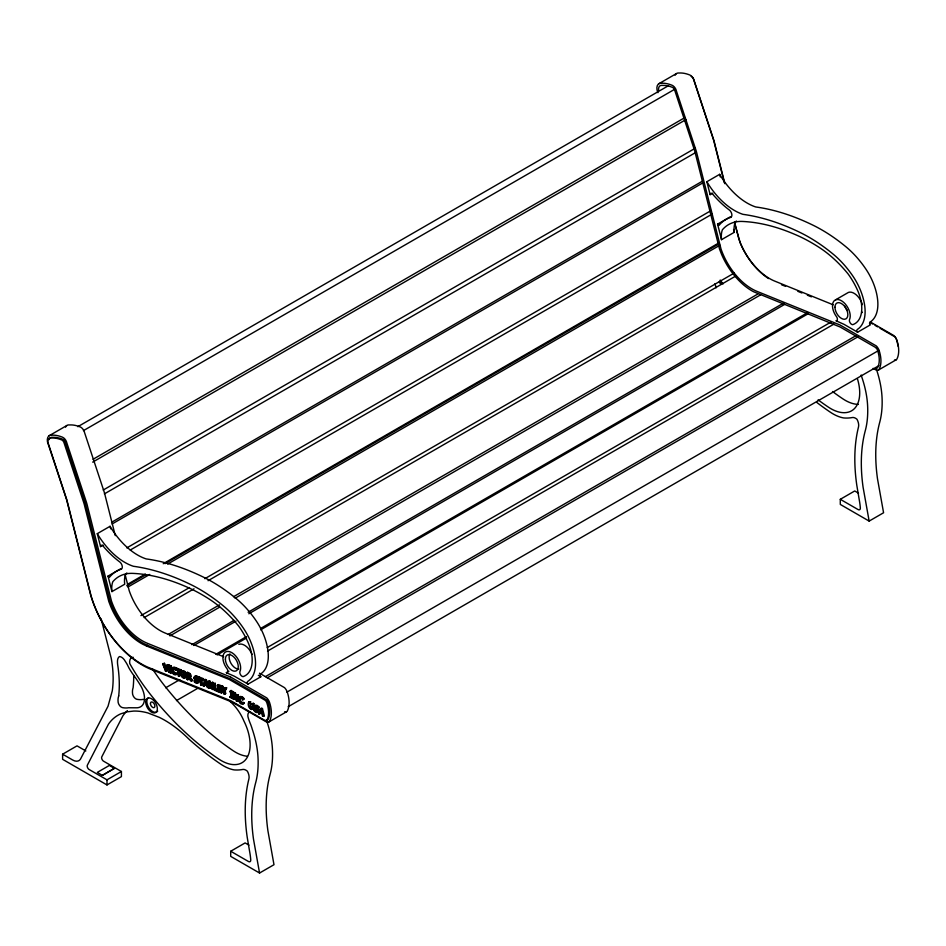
<?xml version="1.0" encoding="UTF-8"?>
<svg xmlns="http://www.w3.org/2000/svg" width="946" height="946" viewBox="0 0 946 946"><rect width="100%" height="100%" fill="white"/><g stroke="black" fill="none" stroke-linecap="round" stroke-linejoin="round"><path stroke-width="1.42" d="M189.188 676.437L188.739 674.876L187.048 673.99L187.355 676.437L188.833 676.863L190.3 675.799M253.966 706.934L255.373 705.16L257.04 705.373A6.504 3.76 60 0 1 258.873 706.863L257.773 708.459L257.773 707.502C255.184 703.28 251.932 707.714 255.988 709.583C260.493 713.343 251.589 710.966 255.077 709.051L257.797 711.262M257.028 706.071C252.771 705.645 262.917 711.948 257.466 711.889M204.277 684.526L206.535 685.424L207.269 687.435L209.125 687.08L206.394 679.843L205.471 679.476L204.36 680.115L203.295 685.862L203.993 686.134L204.277 684.526L205.388 683.887M167.797 664.612L166.685 665.251L165.775 670.324L162.677 663.678L164.533 663.323L166.886 669.685L167.797 664.612L168.506 664.896L167.43 670.643L166.319 671.282L165.396 670.915L162.677 663.678M204.904 681.049L206.228 684.597L204.395 683.875L204.904 681.049L206.015 680.411M166.319 671.282L167.395 665.535L168.506 664.896M204.667 683.781L205.471 679.476M197.182 681.203C198.826 684.407 191.908 680.907 195.325 680.233C198.956 683.308 199.31 680.777 195.373 679.914C192.026 678.223 194.911 674.285 197.383 677.679L197.513 678.708L199.074 676.946L198.057 678.353L199.925 679.098L200.647 684.821L201.344 685.093L202.456 684.455L201.723 678.731L200.611 679.37L201.344 685.093M189.082 677.561L190.181 676.922L192.511 680.529L191.399 681.167C188.1 679.11 191.837 673.599 186.256 672.973L187.083 679.465L187.781 679.736L188.893 679.098L188.561 676.52L187.45 677.159L187.781 679.736M190.181 676.922C192.606 675.55 189.318 672.251 187.367 672.334L186.256 672.973M194.167 680.86L195.266 682.681A6.421 3.713 60 0 0 196.78 683.367C202.692 683.036 188.029 673.848 197.466 678.684M196.378 682.042A6.421 3.713 60 0 0 197.891 682.728C201.959 681.498 195.704 678.696 195.633 676.78M239.527 697.71L240.189 696.457L242.07 696.729A5.037 2.909 60 0 1 243.359 697.758L243.855 699.26L242.696 699.863L241.821 698.751A3.536 2.046 60 0 0 240.532 697.852A2.235 1.289 60 0 0 239.622 697.9M173.236 668.325C171.782 671.956 176.252 672.961 177.103 674.001C171.545 678.377 168.79 663.312 175.282 669.07L175.412 670.099L174.419 669.094A3.536 2.046 60 0 0 173.118 668.42A2.235 1.289 60 0 0 172.302 668.68C170.871 671.353 174.253 675.822 176.973 672.996M181.833 671.885C184.304 667.155 189.839 678.247 184.695 677.573M253.079 707.927L253.221 703.268L253.918 703.682L253.883 707.927L252.748 709.074M259.204 714.1L259.724 712.705L262.007 714.017L262.515 716.016L264.372 715.803L262.456 708.613L261.522 708.069L260.41 708.708L258.495 713.686L260.316 713.461L258.495 713.686M259.937 712.125L260.86 709.677L261.782 713.201L262.893 712.563L261.049 711.487L259.937 712.125L261.782 713.201M255.976 705.87C251.518 707.301 261.817 712.066 256.354 712.539A6.421 3.713 60 0 1 254.841 711.569L253.918 709.654L255.077 709.051M223.741 690.521L224.805 688.18L226.65 687.837L225.29 690.757L225.645 693.595L224.533 694.246L221.175 686.749L223.055 686.406L224.852 689.882L223.741 690.521L221.175 686.749M224.852 689.882L225.917 687.541M224.533 694.246L224.178 691.396L226.65 687.837M239.622 697.9C237.706 700.288 241.076 705.113 243.855 702.571L243.855 703.517C237.777 707.218 236.63 691.916 242.744 698.928L242.744 699.898M240.722 697.261C239.184 699.271 241.183 703.233 243.855 702.571M182.98 671.554L183.276 675.669A2.129 1.23 60 0 0 184.222 676.638L184.967 676.934A2.117 1.23 60 0 0 185.534 676.839M172.811 667.308L174.549 667.167A5.037 2.909 60 0 1 175.873 667.971L176.524 669.461L175.365 670.075M49.097 435.763L66.847 425.511M658.676 83.827L676.425 73.575M77.82 426.693L668.515 85.66M83.425 430.643L675.397 88.865M93.051 459.283L685.022 117.517M92.673 462.133L685.921 119.622M103.232 490.028L695.192 148.262M104.367 493.895L696.339 152.129M111.581 522.298L702.275 181.265M112.101 523.966L702.783 182.933M103.114 545.121L100.56 546.599L97.284 533.662L110.055 526.295A56.441 32.59 60 0 0 146.145 558.909A288.956 166.827 60 0 1 203.425 577.131A162.286 93.689 60 0 1 236.382 598.735A69.377 40.051 60 0 1 256.07 620.682A44.651 25.779 60 0 1 268.156 652.787A39.531 22.822 60 0 1 260.67 673.919A3.583 2.069 60 0 0 259.996 675.172A1.218 0.698 60 0 0 260.824 676.768L248.065 684.135L234.419 676.26L226.366 672.689A3.134 1.809 60 0 0 227.194 668.976A12.535 7.237 60 0 1 223.966 653.509A12.535 7.237 60 0 1 235.566 655.791A12.535 7.237 60 0 1 239.977 671.483A3.181 1.845 60 0 0 240.461 674.581A3.181 1.845 60 0 0 242.897 676.579L243.11 676.627A33.63 19.417 60 0 0 247.84 641.932A53.071 30.639 60 0 0 238.593 625.98A94.695 54.667 60 0 0 209.929 599.563A175.672 101.423 60 0 0 184.234 585.893A250.986 144.904 60 0 0 132.795 573.382A67.958 39.235 60 0 0 112.822 581.707A25.53 14.746 60 0 0 111.947 591.605L124.706 584.238A25.53 14.746 60 0 1 125.582 574.34A67.958 39.235 60 0 1 126.847 572.957M712.693 193.185L710.139 194.651L706.863 181.727L719.634 174.348A56.441 32.59 60 0 0 755.724 206.961A288.956 166.827 60 0 1 813.004 225.195A162.286 93.689 60 0 1 845.961 246.8A69.377 40.051 60 0 1 865.649 268.747A44.651 25.779 60 0 1 877.734 300.852A39.531 22.822 60 0 1 870.249 321.983A3.583 2.069 60 0 0 869.575 323.236A1.218 0.698 60 0 0 870.403 324.833L857.632 332.2L843.998 324.324L835.945 320.753A3.134 1.809 60 0 0 836.772 317.04A12.535 7.237 60 0 1 833.544 301.573A12.535 7.237 60 0 1 845.145 303.855A12.535 7.237 60 0 1 849.555 319.547A3.181 1.845 60 0 0 850.04 322.645A3.181 1.845 60 0 0 852.476 324.632L852.689 324.679A33.63 19.417 60 0 0 857.419 289.996A53.071 30.639 60 0 0 848.172 274.044A94.695 54.667 60 0 0 819.508 247.627A175.672 101.423 60 0 0 793.812 233.958A250.986 144.904 60 0 0 742.374 221.447A67.958 39.235 60 0 0 722.401 229.772A25.53 14.746 60 0 0 721.526 239.669L734.285 232.302A25.53 14.746 60 0 1 735.16 222.405A67.958 39.235 60 0 1 736.426 221.021M126.811 547.9L711.108 210.556M130.264 550.028L712.007 214.163M111.947 591.605L108.021 576.09L120.792 568.723A2.341 1.348 60 0 0 121.005 569.007M717.6 224.155L730.371 216.788A2.341 1.348 60 0 0 730.832 217.332A70.607 40.773 60 0 0 719.09 225.29A2.341 1.348 60 0 1 717.6 224.155L721.526 239.669M127.438 584.368L145.341 574.033M163.232 563.698L718.132 243.335M126.705 585.787L145.873 574.719M165.053 563.65L718.664 244.021M127.958 586.993L149.704 574.447M167.596 564.112L719.93 245.215M140.919 615.61L189.507 587.561M204.844 578.692L734.167 273.098M144.135 617.608L194.001 588.826M208.061 580.702L736.106 275.842M146.512 645.988L229.464 679.583L265.471 700.466A4.896 2.826 60 0 1 266.973 703.185A24.821 14.332 60 0 1 266.985 720.095A3.181 1.833 60 0 1 265.164 720.545L230.883 700.773L147.623 667.107A76.803 44.344 60 0 1 91.064 595.767L66.965 500.257L47.891 442.267A7.438 4.292 60 0 1 50.694 437.963L52.267 437.974A41.648 24.052 60 0 1 61.632 439.902L61.939 440.044A3.157 1.821 60 0 1 64.068 442.905L83.603 502.22A30.556 17.643 60 0 1 84.809 506.607L108.814 601.55L110.717 606.516A51.096 29.503 60 0 0 142.799 644.261L146.512 645.988L147.623 645.349L230.564 678.944L266.583 699.827A4.896 2.826 60 0 1 268.085 702.547A24.821 14.332 60 0 1 268.096 719.445A3.181 1.833 60 0 1 266.275 719.906M168.317 634.388L219.46 604.861M233.52 596.737L757.722 294.088M169.913 635.878L219.779 607.084M235.128 598.227L760.608 294.845M191.861 644.711L234.052 620.351M248.112 612.239L783.832 302.945M193.835 645.503L236.027 621.144M248.81 613.765L784.53 304.47M163.422 663.962L164.533 663.323M168.707 671.589L169.393 671.861L167.962 665.759L169.074 665.121L171.131 665.925L171.214 666.587L169.429 666.965L170.079 672.133L171.876 671.755L171.959 672.417L170.848 673.067L168.79 672.251L169.819 670.951M168.045 666.422L169.074 665.121M169.429 666.965L171.131 665.925M165.396 670.915L167.43 670.643M168.79 672.251L170.493 671.222M175.601 669.496L176.713 668.857L178.569 669.591L177.47 670.229L175.601 669.496L176.618 668.089L181.029 669.839L180.024 671.246L178.155 670.513L178.889 676.236L179.988 675.598L179.267 669.863L181.124 670.596M175.282 669.07L176.394 668.432M170.079 672.133L171.876 671.755M175.507 668.727L179.917 670.478L181.029 669.839M215.783 654.336L246.468 636.623M260.528 628.511L807.742 312.57M217.166 654.939L246.575 637.971M260.635 629.847L807.86 313.906M835.661 299.787L848.42 292.42A12.535 7.237 60 0 1 862.385 304.624M165.692 687.789L179.775 679.654M188.739 674.876L189.85 674.226L190.241 674.947M188.916 675.101L190.028 674.463M187.355 676.437L190.229 675.988L188.833 676.863M189.046 675.338L190.158 674.699M189.862 676.946L190.974 676.307M187.083 679.465L188.893 679.098M194.521 677.419L195.716 676.65M194.486 677.584L195.597 676.946M193.954 678.27L195.609 677.159M127.426 710.6A83 47.915 60 0 0 122.838 715.921L101.825 756.776A2.909 1.679 60 0 0 101.955 759.224A2.909 1.679 60 0 0 103.812 761.341L121.419 771.51L121.419 776.619L106.993 784.943L62.613 759.319L62.613 754.198L77.028 745.862L85.838 750.958M194.58 678.176L195.692 677.537M194.746 678.495L195.857 677.856M194.486 679.157L195.846 678.79M197.383 677.679L198.494 677.04L198.625 678.057L198.187 677.62M194.308 681.936L195.42 681.297L195.325 680.233M197.347 681.51L198.967 680.493M197.43 681.9L198.542 681.262M197.442 682.137L198.554 681.498M197.962 677.596L202.373 679.334L203.485 678.696L203.579 679.465L202.479 680.103L200.611 679.37M196.993 682.622L198.506 681.676M204.36 680.115L206.394 679.843M200.647 684.821L202.456 684.455M210 683.296L210.556 687.647L208.806 688.038L207.978 681.546L209.09 680.895L210.166 681.321L212.507 686.276M204.395 683.875L205.507 683.237M267.233 647.549L831.073 322.018M176.488 700.584L198.246 688.014M207.978 681.546L210.166 681.321M203.295 685.862L204.407 685.223M226.366 672.689L228.92 671.222M203.993 686.134L205.105 685.495M209.054 681.96L211.975 688.156L211.301 682.858L213.063 682.468L213.891 688.96L211.916 689.267L208.711 682.48L209.444 688.286M211.301 682.858L213.063 682.468M267.541 651.096L833.946 324.088M213.335 683.651L215.144 683.284L215.865 689.019L218.467 690.036L217.355 690.686L214.754 689.658L214.033 683.934L213.335 683.651L214.163 690.154L217.462 691.443L218.573 690.805M214.033 683.934L215.144 683.284M208.806 688.038L210.556 687.647M217.332 685.235L218.431 684.585L221.872 685.945L220.856 687.352L218.112 686.276L218.337 688.049L221.08 689.126L222.192 688.487L221.175 689.894L218.443 688.818L218.751 691.23L221.482 692.306L222.594 691.668L221.589 693.075L218.148 691.727L217.332 685.235L220.761 686.583L221.872 685.945M214.754 689.658L215.865 689.019M218.337 688.049L219.448 687.411L222.192 688.487M218.443 688.818L219.555 688.18L219.85 690.592L222.594 691.668M221.943 687.056L223.055 686.406M218.751 691.23L219.85 690.592M218.148 691.727L219.259 691.077L222.688 692.437M224.178 691.396L225.29 690.757M223.847 693.974L225.645 693.595M229.961 691.751L231.77 691.514L229.961 691.751L231.072 690.485L233.154 691.692L232.054 692.957L231.356 692.555L231.356 697.403L233.154 697.167L231.356 697.403M231.356 692.555L233.154 692.318M229.961 691.136L232.054 692.33L233.154 691.692M235.01 693.406L235.01 698.858L233.248 699.118L233.248 693.028L234.348 692.377L235.436 693.016L236.807 696.788M114.419 768.412L109.381 765.42L97.308 772.397L102.345 775.389L114.419 768.329L102.345 775.389M233.248 693.028L234.336 693.655L235.436 693.016M229.961 696.599L231.072 695.96L229.961 697.226L231.77 696.362M265.412 676.638L856.106 335.605M234.336 693.655L236.606 699.945L236.606 694.967L238.38 694.707L238.38 700.797L236.394 700.939L233.899 694.045L233.899 699.496M267.221 677.868L857.904 336.835M229.961 697.226L232.054 698.42L233.154 697.781M236.606 694.967L238.38 694.707M233.248 699.118L235.01 698.858M236.394 700.939L238.38 700.797M242.744 698.928L243.855 698.29M266.677 720.817A80.54 46.496 60 0 1 272.46 749.575A101.364 58.522 60 0 1 270.118 774.325A163.067 94.139 60 0 0 267.919 830.825L273.985 864.703L259.559 873.028L230.706 856.378L230.706 851.246L248.467 861.499A3.252 1.88 60 0 0 250.749 859.914A67.19 38.798 60 0 0 249.578 851.246L247.213 837.234A170.469 98.419 60 0 1 248.904 778.936A9.011 5.203 60 0 0 247.355 771.167A8.431 4.872 60 0 0 242.72 769.476A75.822 43.776 60 0 1 234.04 769.89A45.81 26.441 60 0 1 220.725 764.12A241.845 139.63 60 0 1 188.55 738.791A99.567 57.481 60 0 0 159.295 717.352L147.931 712.965A93.654 54.076 60 0 0 133.611 711.073L127.024 711.853L120.946 713.769A83 47.915 60 0 0 108.412 724.246L87.399 765.101A2.909 1.679 60 0 0 87.54 767.549A2.909 1.679 60 0 0 89.385 769.666L106.993 779.835L121.419 771.51M243.808 702.535L242.744 704.155M253.918 703.682L252.807 704.321C255.006 714.573 245.96 707.419 248.763 701.979L250.572 701.743L250.714 706.567L252.239 708.199M248.763 701.979L250.572 701.743M249.46 702.381C246.953 707.289 254.226 713 252.109 703.919L253.221 703.268M249.602 707.206L250.714 706.567M249.72 707.525L250.832 706.875M249.898 707.856L251.009 707.218M254.036 707.265L255.81 706.118M254.131 707.573L255.834 706.674L257.714 708.424L258.873 707.809M254.285 707.88L255.396 707.241M254.841 707.643L255.952 707.005M257.773 707.502L258.873 706.863M253.918 710.671L255.03 709.015M286.851 692.165L878.822 350.387M257.076 710.659L258.187 710.008L257.667 709.417M257.206 710.978L258.317 710.34M257.809 710.742L258.92 710.103M257.253 711.357L258.364 710.706M256.685 711.9L258.341 710.919M260.41 708.708L262.456 708.613M256.886 711.889L258.27 711.085M262.515 716.016L264.372 715.803M288.128 706.745L878.822 365.712M268.759 722.046L286.508 711.794M878.337 370.099L896.087 359.858M230.706 851.246L245.132 842.921L248.94 845.121M876.268 368.881A80.54 46.496 60 0 1 882.05 397.627A101.364 58.522 60 0 1 879.697 422.377A163.067 94.139 60 0 0 877.51 478.889L883.576 512.756L869.149 521.092L840.296 504.431L840.296 499.311L854.723 490.974L858.53 493.173M254.864 706.508L255.928 706.709M177.103 674.001L174.348 673.292L172.574 670.347M144.927 699.484L143.059 699.425A36.291 20.954 60 0 1 136.697 699.248A4.742 2.743 60 0 1 132.475 692.827A16.271 9.401 60 0 1 133.067 687.896L133.138 687.553A120.556 69.602 60 0 0 133.705 675.55M243.855 703.517L241.514 702.677M196.212 676.485L197.217 676.863M199.074 676.946L203.485 678.696M171.214 666.587L170.528 666.327L171.191 671.494M166.685 665.251L167.395 665.535M167.962 665.759L170.103 667.237M224.805 688.18L225.55 688.475M187.45 677.159L191.399 681.167M175.814 673.611L175.991 674.64M179.302 675.314L179.988 675.598M192.511 680.529L189.531 676.91M215.274 689.504L217.474 690.379M178.889 676.236L178.191 675.964L177.47 670.229M833.272 304.825L774.75 281.116A48.719 28.132 60 0 1 738.802 238.818L734.51 221.861M781.502 284.722L785.582 286.378M797.821 291.333L801.901 292.988M807.34 295.187L811.42 296.843M223.694 656.76L165.172 633.051A48.719 28.132 60 0 1 129.224 590.753L125.286 575.203M147.623 645.349L143.91 643.623A51.096 29.503 60 0 1 111.829 605.878L109.925 600.911L85.92 505.968A30.556 17.643 60 0 0 84.714 501.581L65.168 442.267A3.157 1.821 60 0 0 63.051 439.405L62.743 439.251A41.648 24.052 60 0 0 53.378 437.336L51.805 437.324A7.438 4.292 60 0 0 49.157 439.594M691.183 76.425L691.491 76.579A3.157 1.821 60 0 1 693.619 79.44L713.154 138.755A30.556 17.643 60 0 1 714.36 143.142L724.388 182.815M188.975 673.67L189.85 674.226M183.926 671.554L184.304 671.743A2.093 1.206 60 0 1 184.659 672.003M875.594 367.84L875.842 367.97A3.181 1.833 60 0 0 877.675 367.509A24.821 14.332 60 0 0 877.663 350.611A4.896 2.826 60 0 0 876.162 347.892L875.961 347.655M870.308 321.983L894.112 335.724A7.272 4.198 60 0 1 896.95 340.43A27.198 15.704 60 0 1 896.95 358.96A5.558 3.205 60 0 1 894.49 360M870.143 322.551L872.614 323.97M875.085 325.4L877.569 326.831M880.04 328.262L893.639 336.114M876.02 347.714L840.143 327.009L753.489 291.687A51.096 29.503 60 0 1 721.408 253.942L719.504 248.975L695.499 154.032A30.556 17.643 60 0 0 694.293 149.645L674.746 90.331A3.157 1.821 60 0 0 672.63 87.47L672.322 87.316A41.648 24.052 60 0 0 662.957 85.4L661.384 85.388A7.438 4.292 60 0 0 658.582 89.681L658.641 90.26M873.134 368.349L875.641 369.803A5.558 3.205 60 0 0 879.189 369.212A27.198 15.704 60 0 0 879.189 350.682A7.272 4.198 60 0 0 876.351 345.976L840.024 324.998L757.001 291.368A48.719 28.132 60 0 1 721.041 249.07L697.096 154.364A32.684 18.873 60 0 0 695.807 149.704L676.461 91.123A5.534 3.193 60 0 0 672.121 85.282A44.107 25.471 60 0 0 661.349 83.26A9.815 5.664 60 0 0 657.021 89.894L657.943 92.673M840.296 499.311L858.057 509.551A3.252 1.88 60 0 0 860.34 507.967A67.19 38.798 60 0 0 859.157 499.311L856.804 485.286A170.469 98.419 60 0 1 858.495 426.989A9.011 5.203 60 0 0 856.946 419.232A8.431 4.872 60 0 0 852.311 417.541A75.822 43.776 60 0 1 843.631 417.943A45.81 26.441 60 0 1 830.316 412.184A241.845 139.63 60 0 1 816.776 402.417M259.476 673.197L284.533 687.659A7.272 4.198 60 0 1 287.371 692.366A27.198 15.704 60 0 1 287.371 710.895A5.558 3.205 60 0 1 284.557 711.83M252.109 703.919L252.807 704.321M243.855 699.26L242.933 698.113A3.536 2.046 60 0 0 241.644 697.202M62.613 754.198L72.676 760.005A12.558 7.249 60 0 0 80.41 759.26L108.033 706.224L112.278 690.817A101.896 58.829 60 0 0 113.142 677.454L112.988 672.736A101.896 58.829 60 0 0 111.179 657.955L101.116 618.802M258.341 675.338L260.824 676.768M196.484 679.275L197.146 679.677M257.537 706.402L258.826 707.785M255.952 710.931L255.03 710.032M251.033 708.081L250.158 706.757M894.881 336.823L895.022 337.001A4.896 2.826 60 0 1 896.524 339.72A24.821 14.332 60 0 1 897.955 346.094M185.511 673.197L185.262 672.736A2.093 1.206 60 0 0 184.978 672.334M222.286 686.11L224.025 689.457M239.894 700.572L240.201 701.187M182.2 674.746L182.472 675.409A2.968 1.715 60 0 0 182.815 675.988M205.294 680.481L208.014 687.718M164.237 664.234L165.597 667.864M261.344 709.252L263.272 716.453M715.022 283.634L716.098 287.832M724.861 183.69L714.845 144.111A32.684 18.873 60 0 0 713.568 139.452L694.21 80.871A5.534 3.193 60 0 0 689.87 75.03A44.107 25.471 60 0 0 679.098 73.019A9.815 5.664 60 0 0 675.137 75.219M734.427 222.499L740.269 243.051A51.096 29.503 60 0 0 768.566 278.573M719.634 174.348L720.284 176.937M733.576 229.476L734.285 232.302M115.282 535.625L105.266 496.047A32.684 18.873 60 0 0 103.989 491.388L84.632 432.807A5.534 3.193 60 0 0 80.292 426.965A44.107 25.471 60 0 0 69.519 424.955A9.815 5.664 60 0 0 66.338 425.96M110.055 526.295L110.706 528.873M869.149 521.092L863.083 487.214A163.067 94.139 60 0 1 865.283 430.702A101.364 58.522 60 0 0 867.624 405.964A80.54 46.496 60 0 0 861.841 377.206A35.688 20.599 60 0 0 861.156 375.006M259.559 873.028L253.493 839.161A163.067 94.139 60 0 1 255.692 782.649A101.364 58.522 60 0 0 258.033 757.9A80.54 46.496 60 0 0 252.251 729.141A35.688 20.599 60 0 0 250.111 723.099A28.806 16.626 60 0 1 247.923 716.5A7.438 4.292 60 0 1 249.768 711.841M224.604 690.568L224.959 693.323M220.761 686.583L220.856 687.352M221.08 689.126L221.175 689.894M221.482 692.306L221.589 693.075M217.355 690.686L217.462 691.443M212.412 682.208L212.755 684.869M211.951 683.107L212.779 689.599M209.586 684.798L209.906 687.399M202.373 679.334L202.479 680.103M187.367 672.334L187.864 676.236M179.917 670.478L180.024 671.246M176.618 668.089L176.713 668.857M170.765 672.405L170.848 673.067M169.842 666.055L170.174 668.633M194.9 676.958L195.278 675.834L196.614 675.87A6.504 3.76 60 0 1 198.494 677.04M237.269 695.345L237.269 701.435M232.468 691.916L232.468 696.764M232.054 692.33L232.054 692.957M232.054 697.805L232.054 698.42M231.072 690.485L231.072 691.112M230.658 692.153L230.658 697.001M106.993 779.835L106.993 784.943M847.226 310.323A9.105 5.25 60 0 1 844.873 306.244M706.863 181.727A56.441 32.59 60 0 0 742.953 214.34A288.956 166.827 60 0 1 800.245 232.562A162.286 93.689 60 0 1 833.19 254.167A69.377 40.051 60 0 1 852.89 276.114A44.651 25.779 60 0 1 864.975 308.219A39.531 22.822 60 0 1 857.478 329.35A3.583 2.069 60 0 0 856.804 330.603A1.218 0.698 60 0 0 857.632 332.2M710.139 194.651A2.732 1.573 60 0 1 711.404 193.327A2.732 1.573 60 0 1 713.521 195.172A75.16 43.398 60 0 0 729.614 210.225A4.553 2.625 60 0 1 731.814 214.328A4.553 2.625 60 0 1 730.726 217.273M857.383 378.648A39.271 22.669 60 0 1 848.456 412.125A41.979 24.229 60 0 1 828.46 407.182A221.494 127.876 60 0 1 818.101 399.851M723.016 283.942A80.244 46.33 60 0 1 720.202 280.051M862.196 312.582A3.181 1.845 60 0 1 862.314 312.18M721.668 283.055A76.803 44.344 60 0 1 720.166 280.974M720.734 284.119A79.168 45.704 60 0 1 719.185 281.967M832.527 391.526A221.494 127.876 60 0 0 842.886 398.857A41.979 24.229 60 0 0 858.353 404.368M238.759 669.047A9.105 5.25 60 0 1 230.99 663.383A9.105 5.25 60 0 1 229.973 653.828M248.065 684.135A1.218 0.698 60 0 1 247.225 682.539A3.583 2.069 60 0 1 247.899 681.286A39.531 22.822 60 0 0 255.396 660.154A44.651 25.779 60 0 0 243.311 628.049A69.377 40.051 60 0 0 223.611 606.102A162.286 93.689 60 0 0 190.666 584.498A288.956 166.827 60 0 0 133.374 566.276A56.441 32.59 60 0 1 97.284 533.662M100.56 546.599A2.732 1.573 60 0 1 101.825 545.263A2.732 1.573 60 0 1 103.942 547.107A75.16 43.398 60 0 0 120.036 562.172A4.553 2.625 60 0 1 122.235 566.264A4.553 2.625 60 0 1 121.147 569.208A70.607 40.773 60 0 0 109.511 577.226A2.341 1.348 60 0 1 108.021 576.09M157.698 711.108A8.242 4.754 60 0 1 149.113 708.116A8.242 4.754 60 0 1 148.534 697.687M65.558 427.154A9.815 5.664 60 0 1 65.901 426.504M247.154 756.221A41.979 24.229 60 0 1 233.295 750.805A221.494 127.876 60 0 1 195.917 720.426L195.183 719.717A233.083 134.569 60 0 1 165.751 687.234A139.287 80.422 60 0 1 152.578 669.07M238.841 644.356A12.535 7.237 60 0 1 252.05 654.396M133.209 657.281A9.318 5.38 60 0 0 129.744 663.548A139.287 80.422 60 0 0 151.325 695.558A233.083 134.569 60 0 0 180.757 728.042L181.502 728.751A221.494 127.876 60 0 0 218.869 759.13A41.979 24.229 60 0 0 238.865 764.061A39.271 22.669 60 0 0 243.914 721.006A32.294 18.648 60 0 0 229.984 701.388M174.596 667.888A3.536 2.046 60 0 1 175.53 668.444M183.666 676.958A2.968 1.715 60 0 1 183.217 676.508M181.431 673.091L182.164 676.307A2.129 1.23 60 0 0 183.122 677.289L183.855 677.573A2.117 1.23 60 0 0 184.647 677.277L184.151 673.375A2.093 1.206 60 0 0 183.205 672.393L181.869 672.192L181.431 673.091M180.721 672.523L181.372 676.047A2.968 1.715 60 0 0 182.554 677.596C188.739 681.368 183.938 667.249 180.721 672.523M118.711 695.889L118.64 696.221A16.271 9.401 60 0 0 118.049 701.152A4.742 2.743 60 0 0 122.271 707.573A36.291 20.954 60 0 0 128.632 707.75L136.047 707.797A22.326 12.889 60 0 0 141.309 706.343A18.021 10.406 60 0 0 140.836 685.968A79.322 45.798 60 0 0 133.753 675.361A43.268 24.974 60 0 1 128.632 667.391A21.51 12.416 60 0 0 125.203 661.207A7.024 4.056 60 0 0 119.539 656.548A10.264 5.924 60 0 0 117.517 660.556A20.753 11.979 60 0 0 117.836 665.83A120.556 69.602 60 0 1 118.711 695.889M230.446 676.934L147.422 643.304A48.719 28.132 60 0 1 111.462 601.006L87.517 506.299A32.684 18.873 60 0 0 86.228 501.64L66.882 443.059A5.534 3.193 60 0 0 62.542 437.218A44.107 25.471 60 0 0 51.77 435.195A9.815 5.664 60 0 0 47.442 441.829L66.516 499.417L90.615 594.963A79.168 45.704 60 0 0 148.912 668.491L232.125 702.145L266.062 721.739A5.558 3.205 60 0 0 269.61 721.148A27.198 15.704 60 0 0 269.61 702.618A7.272 4.198 60 0 0 266.772 697.912L230.446 676.934M834.963 307.249A9.105 5.25 60 0 0 844.624 319.263A9.105 5.25 60 0 0 844.624 306.386A9.105 5.25 60 0 0 834.963 307.249M150.449 703.859A3.134 1.809 60 0 0 153.985 707.643A3.134 1.809 60 0 0 153.524 702.973A3.134 1.809 60 0 0 150.449 703.859M225.385 659.185A9.105 5.25 60 0 0 235.046 671.199A9.105 5.25 60 0 0 235.046 658.321A9.105 5.25 60 0 0 225.385 659.185M145.719 702.109A8.242 4.754 60 0 0 154.458 712.977A8.242 4.754 60 0 0 154.458 701.329A8.242 4.754 60 0 0 145.719 702.109"/></g></svg>
